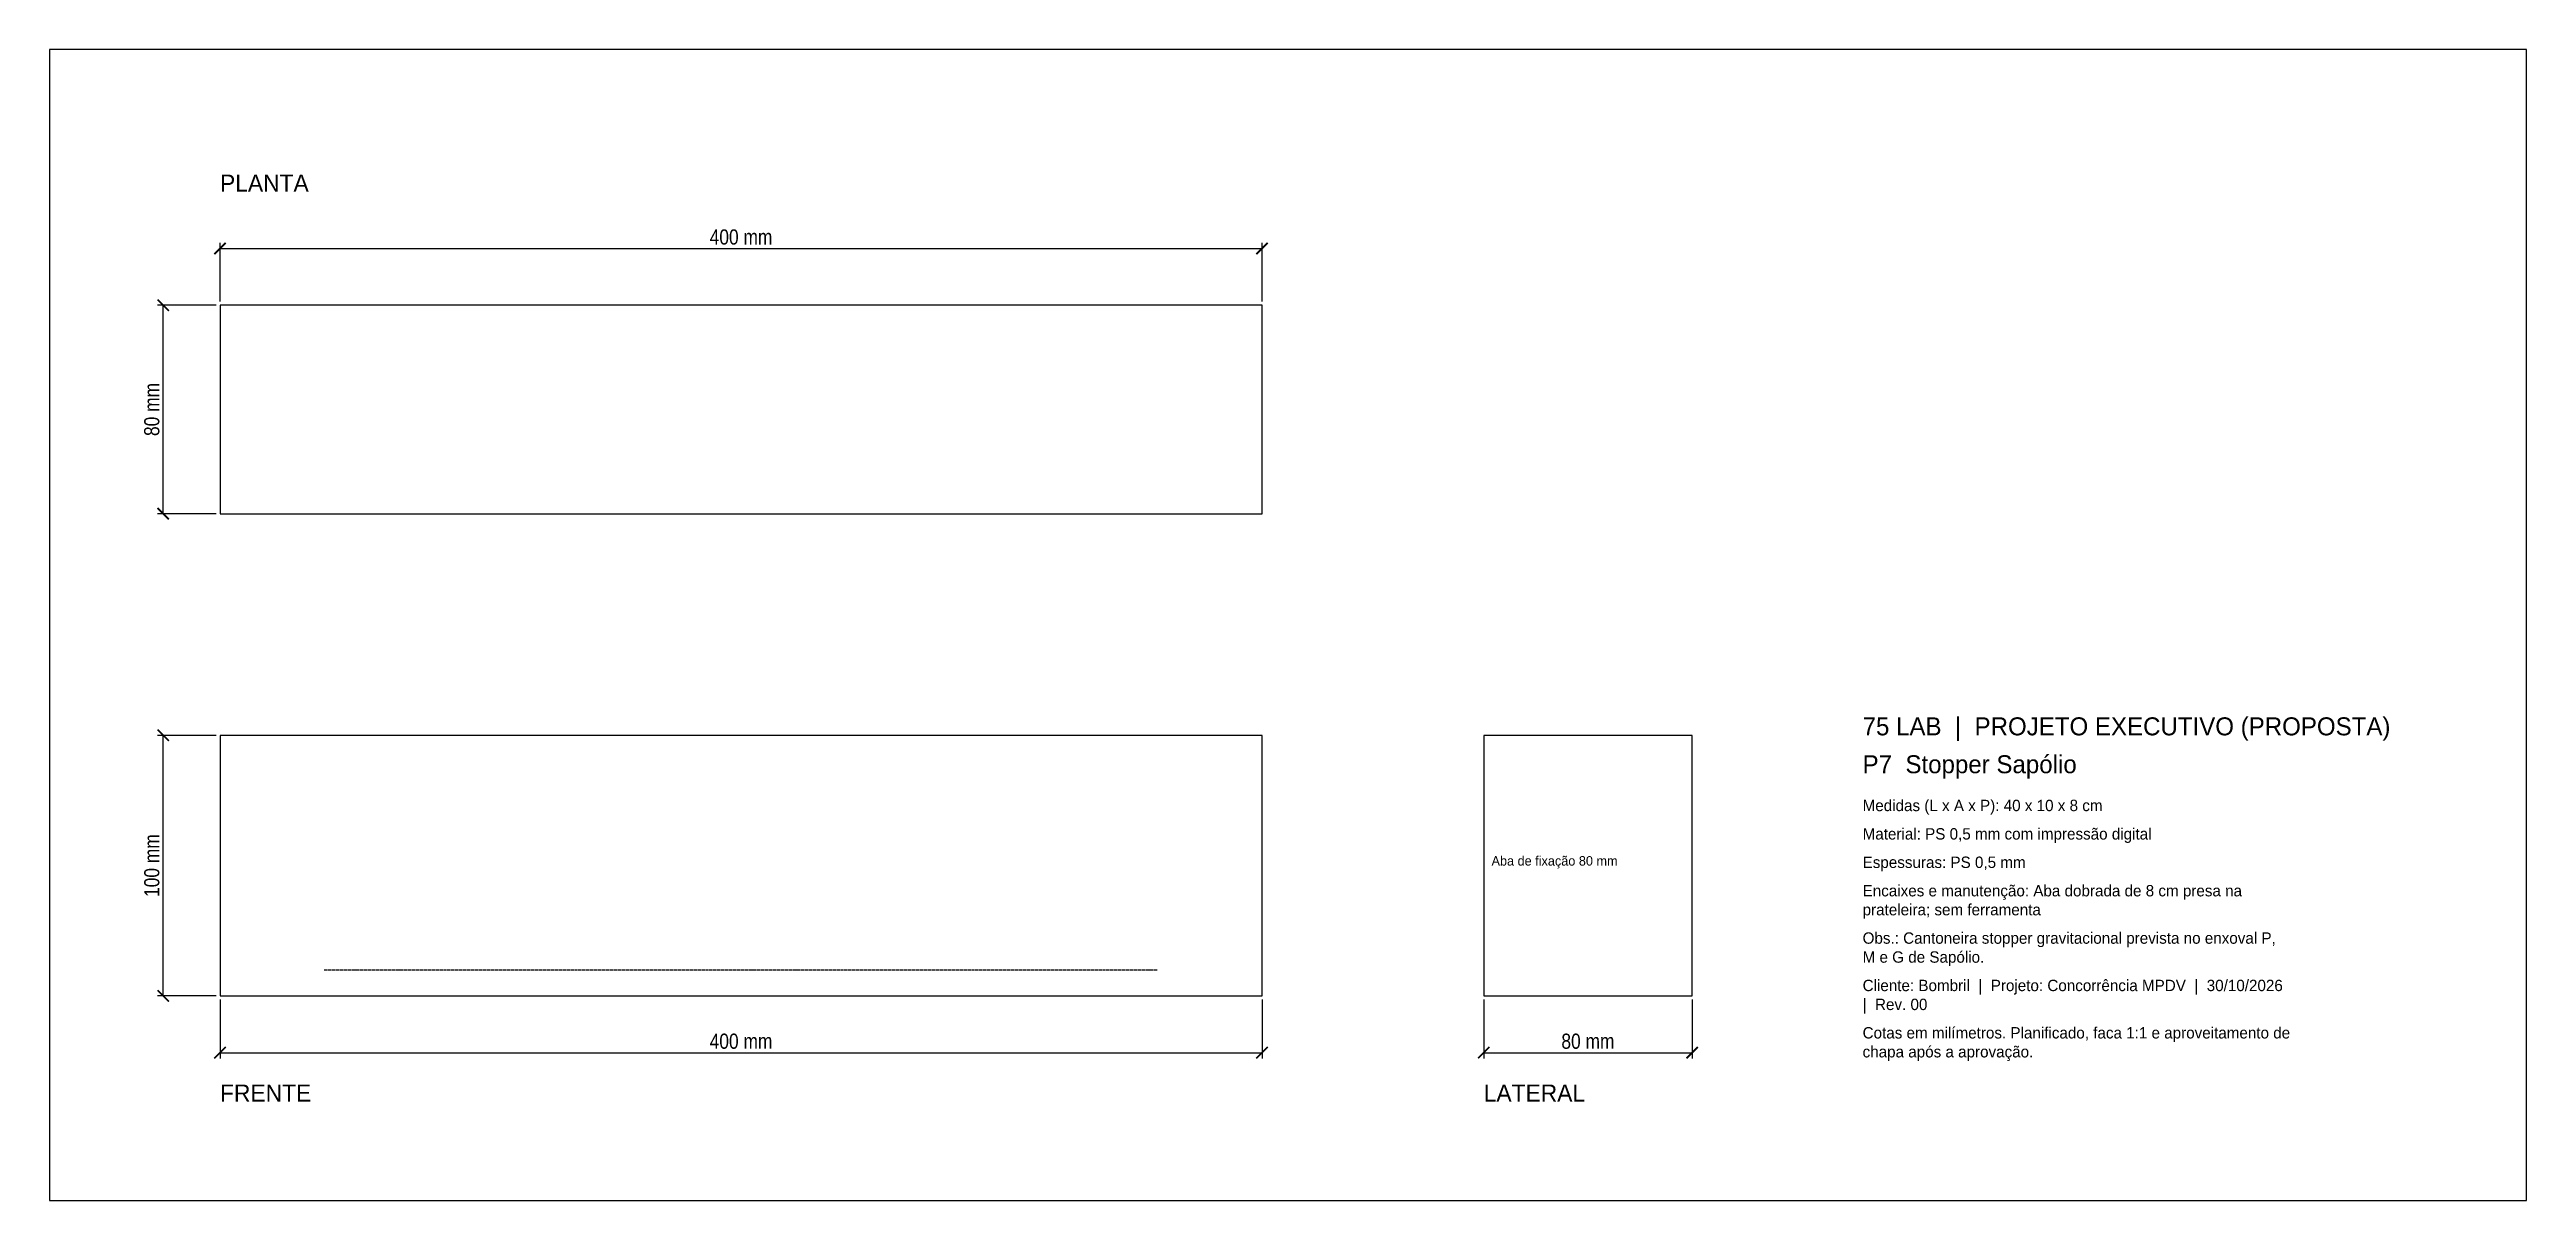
# Model space of a CAD drawing. Header units: millimetres. Extents: x 0 to 951, y 0 to 442.
import ezdxf

# ---------------------------------------------------------------- set-up
doc = ezdxf.new("R2010")
doc.units = ezdxf.units.MM
doc.linetypes.add('DASHED', pattern=[1.524, 1.27, -0.254])
for name, color, linetype in [('CONTORNO', 7, 'Continuous'), ('COTAS', 3, 'Continuous'), ('MODULO', 1, 'Continuous'), ('MOLDURA', 7, 'Continuous'), ('TEXTO', 7, 'Continuous')]:
    doc.layers.add(name, color=color, linetype=linetype)
doc.styles.add('OpenSansCondensed-Light', font='OpenSansCondensed-Light.ttf')
doc.dimstyles.new('EZDXF', dxfattribs={"dimtxt": 0.25, "dimasz": 0.175, "dimexe": 0.375, "dimexo": 0.125, "dimgap": 0.1, "dimtad": 1, "dimlfac": 100, "dimzin": 12, "dimdsep": 46, "dimtxsty": 'OpenSansCondensed-Light', "dimblk": 'ARCHTICK', "dimcen": 2.5, "dimazin": 3, "dimtfac": 0.5, "dimtmove": 2, "dimatfit": 3})

# ---------------------------------------------------------------- blocks, each defined once
blk = doc.blocks.new('_ARCHTICK')
at = {"color": 0, "linetype": 'BYBLOCK', "const_width": 0.15}
blk.add_lwpolyline([(-0.5, -0.5), (0.5, 0.5)], dxfattribs=at)

msp = doc.modelspace()

# ---------------------------------------------------------------- linework, layer by layer
at = {"layer": 'CONTORNO'}
for points in [[(65.45, 263.64), (465.45, 263.64), (465.45, 343.64), (65.45, 343.64)], [(65.45, 78.55), (465.45, 78.55), (465.45, 178.55), (65.45, 178.55)], [(550.55, 78.55), (630.55, 78.55), (630.55, 178.55), (550.55, 178.55)]]:
    msp.add_lwpolyline(points, close=True, dxfattribs=at)
at = {"layer": 'MODULO', "linetype": 'DASHED'}
msp.add_line((105.45, 88.55), (425.45, 88.55), dxfattribs=at)
at = {"layer": 'MOLDURA'}
msp.add_lwpolyline([(0, 0), (950.84, 0), (950.84, 441.82), (0, 441.82)], close=True, dxfattribs=at)

# ---------------------------------------------------------------- texts
at = {"layer": 'TEXTO'}
for s, height, p in [('PLANTA', 6.545, (65.45, 387.27)), ('75 LAB  |  PROJETO EXECUTIVO (PROPOSTA)', 6.9091, (696, 178.55)), ('P7  Stopper Sapólio', 6.9091, (696, 164)), ('Medidas (L x A x P): 40 x 10 x 8 cm', 4.3636, (696, 149.45)), ('Material: PS 0,5 mm com impressão digital', 4.3636, (696, 138.55)), ('Aba de fixação 80 mm', 3.6364, (553.55, 128.55)), ('Espessuras: PS 0,5 mm', 4.3636, (696, 127.64)), ('Encaixes e manutenção: Aba dobrada de 8 cm presa na', 4.3636, (696, 116.73)), ('prateleira; sem ferramenta', 4.3636, (696, 109.45)), ('Obs.: Cantoneira stopper gravitacional prevista no enxoval P,', 4.3636, (696, 98.55)), ('M e G de Sapólio.', 4.3636, (696, 91.27)), ('Cliente: Bombril  |  Projeto: Concorrência MPDV  |  30/10/2026', 4.3636, (696, 80.36)), ('|  Rev. 00', 4.364, (696, 73.09)), ('Cotas em milímetros. Planificado, faca 1:1 e aproveitamento de', 4.3636, (696, 62.18)), ('chapa após a aprovação.', 4.3636, (696, 54.91)), ('FRENTE', 6.545, (65.45, 37.96)), ('LATERAL', 6.545, (550.55, 37.96))]:
    msp.add_text(s, height=height, dxfattribs=at).set_placement(p)

# ---------------------------------------------------------------- dimensions: what is measured, and where the dimension line sits
at = {"layer": 'COTAS'}
for base, p1, p2 in [((65.45, 365.45), (65.45, 343.64), (465.45, 343.64)), ((65.45, 56.73), (65.45, 78.55), (465.45, 78.55)), ((550.55, 56.73), (550.55, 78.55), (630.55, 78.55))]:
    msp.add_linear_dim(base=base, p1=p1, p2=p2, dimstyle='EZDXF', override={"dimtxt": 5.818182, "dimasz": 4.363636, "dimexe": 2.181818, "dimexo": 1.454545, "dimgap": 1.454545, "dimdec": 0, "dimlfac": 1, "dimpost": '<> mm', "dimclrt": 3}, dxfattribs=at).render()
for base, p1, p2 in [((43.64, 263.64), (65.45, 263.64), (65.45, 343.64)), ((43.64, 78.55), (65.45, 78.55), (65.45, 178.55))]:
    msp.add_linear_dim(base=base, p1=p1, p2=p2, angle=90, dimstyle='EZDXF', override={"dimtxt": 5.818182, "dimasz": 4.363636, "dimexe": 2.181818, "dimexo": 1.454545, "dimgap": 1.454545, "dimdec": 0, "dimlfac": 1, "dimpost": '<> mm', "dimclrt": 3}, dxfattribs=at).render()

doc.saveas('drawing.dxf')
